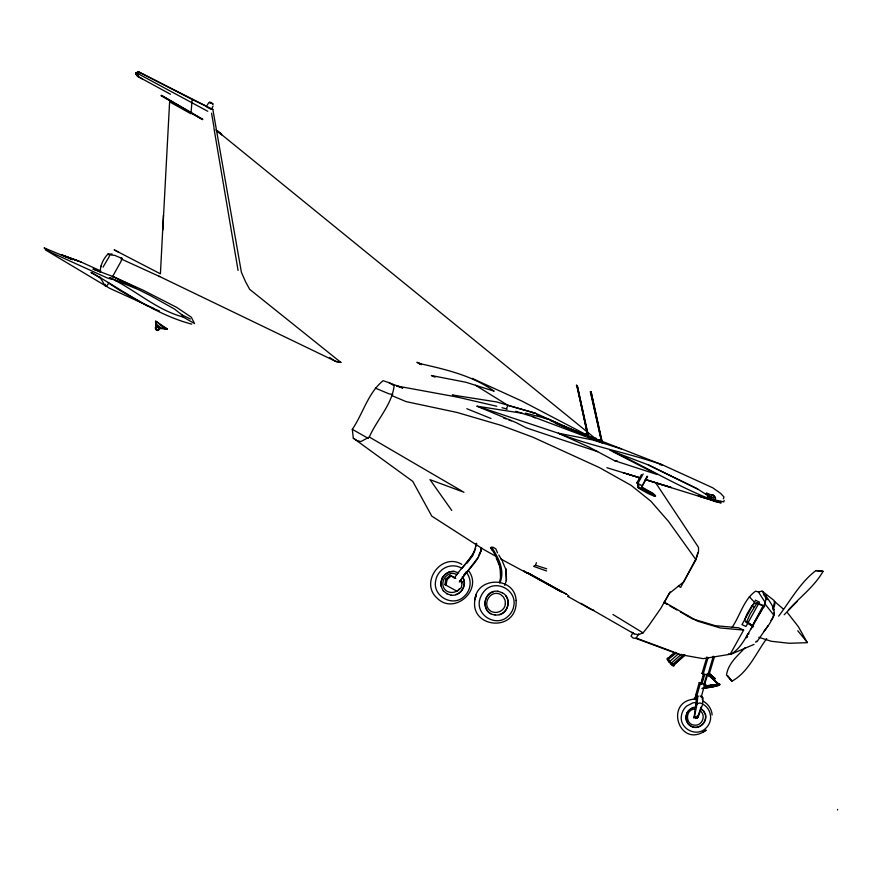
<?xml version="1.0" encoding="UTF-8"?>
<svg xmlns="http://www.w3.org/2000/svg" width="882" height="882" viewBox="0 0 882 882"><rect width="100%" height="100%" fill="white"/><g stroke="black" fill="none" stroke-linecap="round" stroke-linejoin="round"><path stroke-width="1.32" d="M593.718 610.223L590.929 609.374L567.942 596.486L567.942 595.35M702.315 699.558L702.337 696.559L700.076 695.997M100.89 266.761C101.871 262.252 104.66 257.268 107.979 254.038L112.047 253.994M107.979 254.038L109.511 254.832L109.236 256.574L103.018 267.158M163.468 215.043L160.414 273.828L114.131 249.838L118.916 252.329M711.928 494.89C715.346 495.144 717.408 499.918 713.329 500.425L712.182 499.565M158.992 326.715L159.631 328.512A1.191 1.169 -65.6 0 1 158.892 329.769L158.065 330.485L156.048 329.835L155.53 327.398L155.827 329.471M162.784 230.103L169.609 101.849L190.953 113.8L192.155 99.479L138.088 71.585L137.383 76.205L142.2 78.84M159.631 328.512L159.311 326.902M712.369 686.957C684.917 690.782 720.285 686.516 719.249 684.862C719.933 681.676 717.617 686.174 719.602 684.818C719.646 683.208 717.375 683.087 719.26 683.958M719.91 684.52L719.613 683.914M480.745 551.559L481.087 547.535M481.583 547.7C479.731 561.382 466.622 570.07 459.853 581.414M721.035 502.211L720.936 503.181C683.671 489.973 649.725 468.893 614.092 451.926L648.226 464.869L697.629 488.992L708.985 496.301M704.839 687.96L705.016 686.383L719.37 684.223L719.249 684.862L714.387 679.978L715.015 678.434L708.885 673.33L708.07 674.785L718.29 683.98M476.048 543.874C474.703 558.097 460.988 566.608 454.318 578.305M476.302 545.98L476.633 543.268M155.397 328.997L155.486 328.336M137.338 72.6L136.776 72.522C134.218 76.392 139.18 70.362 136.291 74.397L137.713 75.191M641.269 487.492C666.924 500.623 652.713 497.492 637.973 487.537L637.554 483.259L636.837 482.851L641.446 474.582M753.14 626.782L746.337 622.449L750.207 613.938L757.098 602.957L764.628 606.088M837.602 809.456L837.503 809.941M100.041 272.174L100.912 266.066M587.666 436.127L587.974 433.933L577.368 385.787L576.442 385.291L577.368 385.787M460.106 580.797L462.311 582.032L461.286 587.655L457.152 591.304L444.925 584.579L445.851 579.132L450.085 575.307L455.685 578.316M451.264 575.847L447.031 579.672L446.105 585.108L444.925 584.579M587.71 436.16L588.085 433.999L588.459 436.59M770.967 620.443C778.85 612.119 770.603 603.167 765.907 595.824L763.525 594.281L763.173 592.076L762.114 591.138L758.421 591.965L755.631 591.149C743.625 599.539 740.108 615.857 731.917 627.587M774.176 612.615C772.875 619.748 768.288 626.088 763.768 631.556M694.013 718.246L696.703 697.453L695.446 696.879L694.09 699.294M748.972 633.871C749.127 631.325 745.323 637.488 746.569 637.785M136.313 74.176L136.776 72.522L136.291 74.397M121.429 257.742L122.08 258.492L120.801 261.778L112.301 277.047M728.389 653.904L730.505 654.411C741.056 648.7 746.238 636.176 752.5 626.385C756.381 616.143 766.701 607.279 765.907 595.824M724.155 500.392L723.758 501.891L707.904 498.319M698.114 696.096L695.655 695.325L699.25 682.558L700.517 682.789M696.835 695.865L700.44 683.098L699.25 682.558M705.269 684.223L705.92 684.553L704.795 684.355L701.19 697.111L702.215 697.232M714.497 656.528L708.764 675.667L707.739 675.27L713.273 656.208M697.86 552.617L696.085 558.637L680.672 587.379L678.335 586.056M353.307 438.189L356.78 440.449L360.815 441.606L369.304 437.031C376.835 419.799 391.994 404.706 394.133 385.71L388.94 382.667L383.108 380.693C368.059 392.832 363.02 413.603 352.315 429.313L353.307 438.189L412.754 481.363L431.794 516.135L483.579 549.431L496.312 556.575M708.114 657.454L703.208 673.925L702.017 673.385L706.934 656.914M687.012 712.469L685.898 716.14L686.064 720.043L687.221 722.446M703.494 673.925L700.771 684.046M702.259 680.32L703.406 676.593M701.73 684.322L704.773 674.377M703.715 684.961L707.132 673.771M704.42 685.149L707.463 675.204M499.267 582.329C504.118 570.136 497.404 557.512 490.535 547.568L492.95 547.226L495.805 548.825L497.514 552.882M499.829 583.079C505.364 570.61 498.418 557.656 491.649 547.226M504.791 585.416L506.522 579.794L506.048 568.669M580.973 603.321L634.114 633.816L638.215 634.775L643.055 632.879L648.634 625.845L660.794 608.382L669.195 593.52L683.715 581.888L695.942 559.673L698.511 551.504L698.533 547.413L655.976 483.27M723.372 498.815L723.968 496.941L720.759 493.479L712.711 487.779L662.569 464.913L555.087 422.996L573.884 431.089M137.846 75.025C134.031 75.62 137.801 71.585 136.181 72.908L136.842 72.556M137.228 72.544C139.014 72.721 135.894 75.951 137.151 73.702M108.651 283.354L106.501 286.242L104.958 285.548L105.344 284.357M217.501 130.889C229.993 142.09 208.791 123.745 221.492 134.56M714.541 499.455L714.343 500.281M695.556 718.4L698.202 717L702.513 704.641L703.108 697.695M697.309 717.948L701.212 706.835M546.575 570.974L533.632 566.365L535.473 565.208L536.421 562.727M718.08 683.892L713.847 679.735L714.475 678.181L708.378 673.12M714.211 679.901L714.839 678.346L708.885 673.33M475.63 548.56L473.612 553.422L461.859 568.57M668.909 662.195L678.82 653.529M137.989 74.86C134.163 75.433 137.46 71.453 136.082 73.085L136.071 74.033M639.053 485.75L637.973 487.537M752.666 625.316L763.128 605.691L763.867 607.544M478.419 556.123L480.58 551.338M751.464 627.521L752.5 625.327M778.663 616.165C790.437 600.609 800.128 582.605 815.861 570.588L823.049 571.327C814.516 586.508 799.787 597.202 788.321 610.068M638.469 486.39L638.006 487.316L640.74 488.849L647.09 476.181M161.119 95.708L202.584 119.599L161.571 95.477M207.292 105.134L208.306 103.326M212.11 107.836L213.113 106.016M164.504 328.534L167.029 329.074L160.546 328.545L155.86 325.204L155.772 321.103L167.128 328.898L163.931 327.255M167.029 329.074L161.174 327.917L156.665 324.675L155.86 325.204L156.202 324.466C152.619 315.403 163.71 330.077 167.128 328.898M155.364 327.784L156.731 326.164L159.102 326.538M158.043 329.758L156.136 329.173L156.467 326.726M156.136 329.173L156.544 327.013L157.757 326.505L156.544 327.013M157.657 326.45L159.157 327.762L157.845 329.89L158.506 330.033L157.426 330.375L158.065 330.485M159.179 328.743L158.826 326.869M506.191 408.84L508.076 405.455L535.495 413.261L582.782 434.506M594.722 439.611L595.956 438.387L595.152 439.842M643.165 473.976L637.907 483.424L638.182 487.404L640.85 488.904M647.62 476.489L641.754 487.029L652.978 493.325L655.535 495.949M632.967 632.659L631.016 636.165L633.166 638.05L636.043 638.458L678.853 654.345L703.141 658.656L730.186 654.257L743.636 630.09L738.499 627.764L715.203 625.669L692.337 618.811L680.463 612.009M636.043 638.458L638.656 633.772M664.267 602.483L670.166 591.888M718.202 683.936L708.544 675.017L709.348 673.561M708.489 673.153L714.663 678.269L713.847 679.724L710.683 676.781L711.388 675.513M713.847 679.724L710.903 676.88L711.708 675.425M711.223 677.023L712.028 675.579M711.432 677.122L712.248 675.667M718.268 683.638L718.191 684.785L718.532 684.212M751.155 628.833L764.716 604.479M787.229 612.373L798.397 626.738L807.295 642.68L789.203 643.276L771.155 641.258L758.807 637.278M675.48 652.338C666.616 657.619 666.594 659.868 673.793 664.962L673.771 665.899L672.79 665.833M766.723 638.579C755.995 653.121 748.3 672.304 731.795 681.268L726.503 675.017C728.113 663.551 737.628 655.679 745.136 647.697M768.035 625.713L756.866 641.82M757.098 602.957L753.967 603.806L751.718 605.978L746.789 614.434L744.573 620.024L746.337 622.449M694.972 698.125L696.504 695.799L697.761 696.372L697.166 703.318L694.465 716.581L693.671 717.342M695.369 699.669L696.383 698.125M137.107 73.173L136.489 72.611L136.049 73.316L138.121 74.694M747.054 637.322L747.671 636.462M755.598 642.206L756.348 641.181M467.063 563.179L473.127 555.021M477.934 557.722L459.268 582.021M463.601 575.34L465.134 573.3M137.868 72.897L137.096 72.71C135.63 72.997 135.993 74.397 136.6 72.655L138.695 73.592M687.883 711.454L693.043 707.507L695.622 707.364M444.528 574.943L442.191 577.567L440.857 582.065L441.176 586.53M459.544 588.68C456.876 592.428 451.606 593.421 447.516 591.557C436.877 585.637 446.281 568.692 456.92 574.656M668.457 658.457L667.575 658.215L667.266 659.659M784.186 614.765L797.008 601.612M681.323 654.29L670.353 663.959M675.226 652.636L668.258 658.788L667.167 658.656C667.387 660.783 675.182 669.074 673.572 663.727L674.08 665.645L673.131 665.59M684.73 655.282L673.793 664.962L685.016 655.006M676.692 652.691L667.696 659.857L667.817 660.651M683.671 654.664L671.797 665.249M696.13 704.167L699.547 702.976L701.818 703.527M156.213 326.594L157.746 326.02M706.096 730.131C679.239 750.031 663.451 700.54 695.259 699.084M705.92 730.329L702.767 732.314M136.181 72.908L136.809 72.776M209.31 102.676L211.735 102.621L208.99 102.532M445.311 574.072L449.368 571.812L454.065 571.349L458.64 572.936M135.982 73.515L138.364 74.353M499.499 614.567C507.448 612.328 510.678 602.086 505.629 595.593M584.766 434.55L587.655 433.746L584.215 435.388M598.602 440.835L601.491 440.03L599.198 441.121M455.608 594.622C463.028 592.682 466.501 583.156 462.377 576.784M493.479 591.855C483.7 594.303 482.024 608.712 490.701 613.663M584.821 434.583L587.158 433.503L583.421 434.264M730.505 654.411L754.033 644.4M717.937 502.365L720.55 501.45M712.094 687.056L719.602 685.06M709.227 687.221L719.073 684.785M713.031 686.35L717.827 684.895M136.489 72.611L136.942 73.548L136.082 73.085L136.853 73.063M157.194 326.428L156.599 326.329L158.043 326.417M157.944 329.714L158.606 329.592M719.006 684.994L719.602 684.818M597.246 440.548L601.127 439.864L590.279 391.575L591.315 392.137L590.675 391.773L601.27 439.909L598.845 440.46M583.796 434.44L587.445 433.624L576.839 385.489M823.049 571.327L815.861 570.588M718.08 684.344L705.787 686.295M709.172 687.133L711.917 686.979M718.025 684.322L705.413 686.13M717.871 684.256L705.368 685.887M704.057 687.828L706.603 687.508M451.077 595.185C460.702 596.519 467.978 584.953 462.631 576.894M497.999 591.293C482.906 589.055 479.874 613.74 495.122 614.952M696.372 702.436L692.866 702.855L686.648 706.052A15.545 15.259 -65.6 0 0 681.488 715.313C678.831 728.168 695.777 737.528 705.357 728.697A15.545 15.259 -65.6 0 0 710.517 719.425C711.256 713.549 708.478 707.32 703.241 704.376M454.318 571.459C444.252 570.356 437.163 582.914 443.492 590.907M494.901 614.853C507.492 617.246 513.522 598.216 502.112 592.671M695.832 707.463L693.263 707.607C683.352 710.451 684.09 726.239 694.608 727.441C701.499 728.047 707.155 721.156 705.556 714.497L703.715 711.079L700.727 708.455M695.27 709.194C685.59 708.5 684.708 724.265 694.2 725.125C702.127 726.36 706.68 715.037 699.9 710.683M100.559 271.81L92.93 269.043L113.491 276.75L143.06 290.178L176.72 307.388L191.339 317.244L194.58 323.595L183.081 316.969C156.268 309.935 134.516 289.263 109.445 277.598L138.772 289.759L150.624 295.69L174.493 309.064L182.056 314.962L190.369 318.986M136.445 73.779L136.545 73.338M695.567 717.496L696.78 717.915L695.325 717.562M158.065 326.208L157.569 325.921L158.958 326.704L158.209 326.042M211.063 108.64L212.849 109.445L241.403 272.306L245.417 281.468L249.683 289.351L340.86 362.392L336.351 361.708L158.981 276.22M191.714 324.135C155.695 314.676 124.814 291.688 92.842 273.332L91 272.494L101.342 278.624M704.442 686.339L705.016 686.383M621.171 448.894L602.505 442.951L532.684 416.635L521.306 413.129L477.03 406.183L558.372 433.238L589 447.064L614.6 460.702L617.345 460.944M659.824 464.671L662.569 464.913C628.26 452.841 592.285 446.678 558.372 433.238L592.947 439.986L602.505 442.951M743.636 630.09L720.241 627.951L697.364 621.093L664.124 602.053M109.511 254.832L114.77 255.383L122.08 258.492M156.577 329.89L157.205 330.011M700.44 683.098L704.795 684.355M695.655 695.325L696.923 695.556M392.744 394.552L388.719 393.725L375.335 388.102M340.86 362.392L335.16 361.168L329.57 357.419M700.451 683.892L701.113 684.046M695.997 717.694L696.703 717.86M525.297 413.096L547.821 418.862L585.306 435.499M496.753 406.26L457.24 397.076L396.768 385.985L402.776 388.036L388.94 382.667M502.012 407.682L507.271 409.116M653.628 495.607L655.403 496.114L641.126 488.573M456.192 396.591L452.422 395.004L496.698 401.949L535.495 413.261M707.739 675.27L702.017 673.385M606.882 467.714L640.034 477.857M535.473 565.208L546.73 568.813M515.827 411.299L522.276 413.283M623.067 472.642L639.285 477.669M645.712 479.643L671.423 487.548L645.271 479.477M707.948 499.058L645.833 479.786M421.486 364.619L419.115 363.439C445.201 369.338 472.013 375.368 494.185 391.189L465.95 382.27L431.375 375.523L435.047 377.187M626.429 473.722L639.362 477.768M112.168 279.506L107.119 277.907L45.214 249.782L109.765 288.348L154.063 308.513M114.693 280.311L124.792 283.519M614.6 460.702L657.211 474.538L609.616 450.007M597.654 451.683L526.411 427.902L516.047 422.577L477.03 406.183M497.79 591.194L502.321 592.759M446.755 593.718L451.33 595.295M712.116 494.978L714.1 496.114C712.436 492.112 708.466 499.929 712.16 500.006M81.155 262.053L62.898 255.394L81.155 262.053L100.868 271.017M503.578 418.013L506.158 418.95M508.738 419.898L511.328 420.835M78.244 260.995L60.968 254.655L72.489 259.661M420.637 363.704L416.899 362.326L420.56 364.2M636.054 638.039L673.826 652.063M152.354 308.193L159.422 310.938M706.328 492.939L714.497 496.29M466.821 408.719L490.998 418.498M461.793 564.348C441.419 551.989 419.292 582.804 437.296 598.294C454.032 615.184 482.774 590.4 468.959 571.227M757.032 603.376L764.551 606.507M392.192 395.753L406.073 401.608L457.041 412.456L501.053 425.345L532.871 437.196L599.407 467.581L631.115 485.354L650.861 501.208L668.424 521.317L695.942 559.673M71.122 259.065L44.1 247.908L49.624 251.105M461.33 568.008C455.244 564.48 447.108 565.373 441.805 569.937A17.706 17.386 -65.6 0 0 435.631 581.018C432.5 596.056 452.587 607.378 463.778 596.794A17.706 17.386 -65.6 0 0 469.952 585.714C470.657 580.874 469.29 575.637 466.038 571.955M530.479 411.817L534.205 413.46M536.697 414.551L539.189 415.631M542.926 417.274L547.909 419.457M550.401 420.549L576.541 432.004M751.718 605.978L754.132 607.037M170.48 94.242L137.383 76.205L138.529 73.956L138.088 71.585L212.849 109.445M155.662 321.28L156.665 324.675M158.826 327.101L159.212 328.512M461.132 581.503L462.311 582.032M445.851 579.132L447.031 579.672M455.972 590.764L457.152 591.304M472.057 378.345L522.21 401.211L594.556 439.06M121.077 258.922L159.807 276.595M113.491 276.75L136.126 287.995M113.006 276.584L129.235 284.599M191.471 99.17L206.123 106.204M648.226 464.869L697.629 488.992M147.294 305.889L119.798 290.387L108.144 282.725M206.388 106.777L210.809 109.214M708.114 675.336L708.764 675.667M207.766 111.286L136.501 72.853M501.053 559.144L527.348 573.256M532.684 416.635L535.087 417.936M641.468 485.464L642.361 485.938L636.837 482.851M209.938 102.312L213.212 104.164L211.074 103.007M596.32 438.608L595.537 438.156M705.931 493.898L713.703 498.209L714.244 497.084L715.17 497.845M524.007 571.117L561.426 591.855M523.544 570.897L560.952 591.646M712.579 499.741L707.342 496.257M638.182 487.404L640.321 488.595M369.304 437.031L463.943 492.266L429.975 479.632L451.727 510.391M641.876 489.025L647.421 492.134M157.933 326.373L158.925 326.913M450.085 575.307L455.608 578.405M124.45 282.031L129.224 284.721M352.315 429.313L368.378 438.475M663.848 602.494L667.409 604.534M669.78 605.89L676.902 609.969M210.578 102.72L209.684 102.202M161.329 95.344L202.783 119.235M612.924 614.489L643.055 632.879M475.508 385.247L508.076 405.455M753.526 626.22L746.745 621.722L753.25 626.606M703.395 701.267C708.268 704.079 711.818 709.304 712.127 714.982M707.684 674.609L710.903 676.88M707.573 674.576L710.683 676.781M631.898 632.207L634.114 633.816M492.354 550.291L490.535 547.568M762.114 591.138L774.01 600.433L774.462 602.45L772.753 608.514L774.131 609.594M217.27 131.231L221.536 134.571M687.806 723.648L690.705 725.985L694.399 727.341C701.278 727.948 706.945 721.057 705.335 714.398L703.494 710.98L700.517 708.356M215.892 129.941L596.298 439.302M443.238 590.786L447.009 593.829M783.293 608.988L774.418 601.37A20.407 3.859 -60.7 0 1 773.106 609.881M654.135 494.703L655.502 495.927M749.27 596.684L754.716 602.527M159.267 327.586L159.664 328.049L159.19 327.299M729.469 678.082L731.795 681.268M797.769 630.773L807.394 642.504M731.277 680.265L727.694 675.91L728.874 677.354M764.859 603.773L773.801 615.129M763.525 594.281L767.075 599.749M758.421 591.965L765.466 602.88M498.793 555.01L501.979 560.313M99.578 276.562L104.958 285.548M182.056 314.962L183.081 316.969M502.464 561.47L505.375 568.383M496.268 558.086L500.105 567.28L500.579 578.405M697.86 716.085L698.202 717M591.205 392.071L601.811 440.217M591.061 391.983L601.491 440.03M577.236 385.699L587.655 433.746M576.872 385.544L587.302 433.58M213.973 127.195L211.57 113.205M213.929 128.122L238.063 270.388M601.91 440.283L602.296 442.874M667.575 658.215L667.707 659.24M461.198 580.389L461.374 582.881M505.86 569.529L506.29 580.643M568.923 596.023A6.516 1.235 -60.7 0 1 567.942 596.486M479.455 600.686C476.478 615.879 496.401 627.212 507.778 616.562A17.287 16.967 -65.6 0 0 513.853 605.658C516.775 590.378 497.029 579.353 485.519 589.782A21.311 20.925 -65.6 0 0 479.455 600.686M516.102 600.388C518.01 634.864 464.263 627.786 476.302 594.832L474.88 599.694C477.052 575.946 514.945 576.53 516.102 600.388M505.364 604.071C504.747 610.609 496.941 614.423 491.23 611.402C480.955 605.394 490.105 588.867 500.634 594.501L503.446 597.026L505.099 600.344L505.364 604.071M715.732 499.388L715.732 499.388M755.521 600.3L741.96 624.643L745.952 626.463L759.501 602.108L755.521 600.3M697.96 717.353L696.262 718.301A1.356 1.334 -65.6 0 1 695.799 716.614L697.375 716.305L697.96 717.353M707.21 498.517L698.301 495.794L716.57 501.858L707.21 498.517M528.285 573.057L566.861 594.446L528.285 573.057"/></g></svg>
